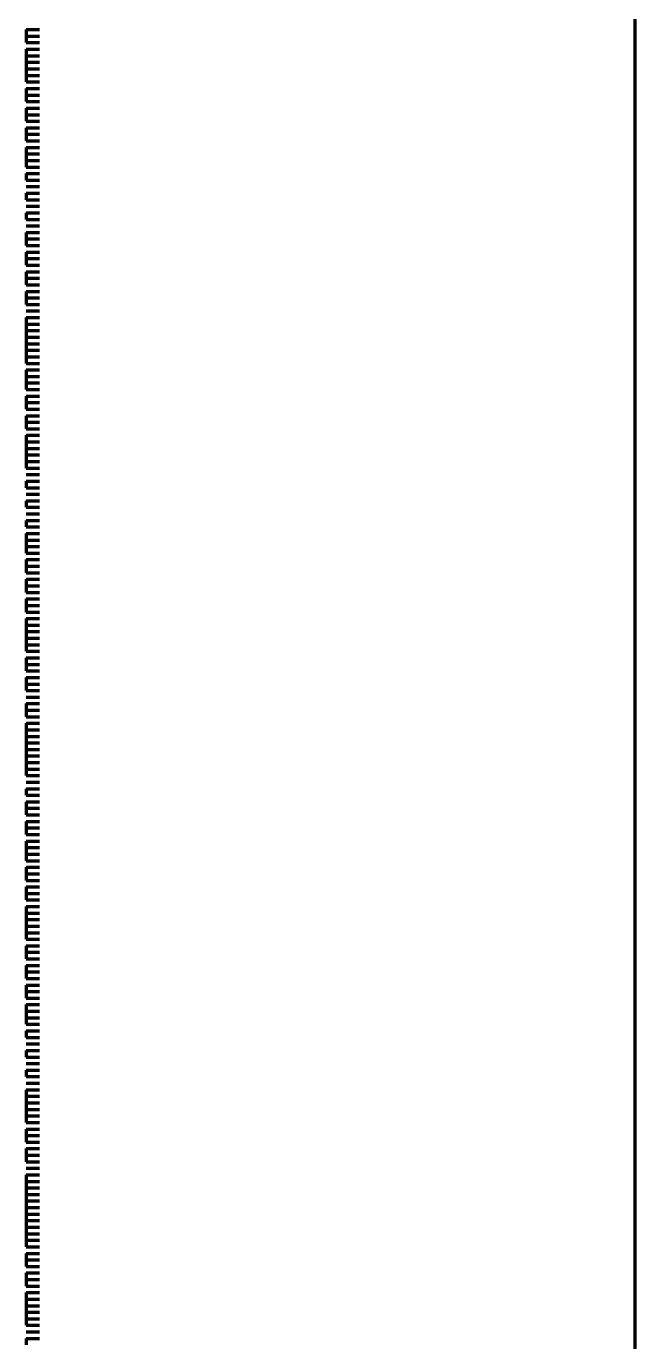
# Model space of a CAD drawing. Header units: inches. Extents: x 16 to 776, y 37 to 575.
# Drawn here: x 685 to 700.5, y 373.08 to 406.58 of the extents above; entities that cross this region are included whole.
import ezdxf

# ---------------------------------------------------------------- set-up
doc = ezdxf.new("R2010")
doc.units = ezdxf.units.IN
doc.header["$MEASUREMENT"] = 0
doc.layers.add('P', color=250, linetype='CONTINUOUS', lineweight=100)

msp = doc.modelspace()

# ---------------------------------------------------------------- linework, layer by layer
at = {"layer": 'P', "color": 0, "linetype": 'Continuous'}
for points in [[(700.5, 558.333), (700.5, 53.833)], [(685, 406.5), (685.167, 406.5)], [(685, 406.5), (685, 406.5)], [(685, 406.5), (685.167, 406.5)], [(685, 406.5), (685.167, 406.5)], [(685, 406.5), (685, 406.333)], [(685, 406.5), (685.167, 406.5)], [(685.167, 406.5), (685.333, 406.5)], [(685.167, 406.5), (685.333, 406.5)], [(685.167, 406.5), (685.333, 406.5)], [(685.167, 406.5), (685.333, 406.5)], [(685, 406.333), (685.167, 406.333)], [(685, 406.333), (685, 406.167)], [(685, 406.333), (685.167, 406.333)], [(685, 406.167), (685.167, 406.167)], [(685, 406.167), (685.167, 406.167)], [(685.167, 406.333), (685.333, 406.333)], [(685.167, 406.333), (685.333, 406.333)], [(685.167, 406.167), (685.333, 406.167)], [(685.167, 406.167), (685.333, 406.167)], [(685, 406), (685.167, 406)], [(685, 406), (685, 406)], [(685, 406), (685.167, 406)], [(685, 406), (685.167, 406)], [(685, 406), (685, 405.833)], [(685, 406), (685.167, 406)], [(685, 405.833), (685.167, 405.833)], [(685, 405.833), (685, 405.667)], [(685, 405.833), (685.167, 405.833)], [(685.167, 406), (685.333, 406)], [(685.167, 406), (685.333, 406)], [(685.167, 406), (685.333, 406)], [(685.167, 406), (685.333, 406)], [(685.167, 405.833), (685.333, 405.833)], [(685.167, 405.833), (685.333, 405.833)], [(685, 405.667), (685.167, 405.667)], [(685, 405.667), (685.167, 405.667)], [(685, 405.667), (685.167, 405.667)], [(685, 405.667), (685, 405.5)], [(685, 405.667), (685.167, 405.667)], [(685, 405.5), (685.167, 405.5)], [(685, 405.5), (685, 405.333)], [(685, 405.5), (685.167, 405.5)], [(685.167, 405.667), (685.333, 405.667)], [(685.167, 405.667), (685.333, 405.667)], [(685.167, 405.667), (685.333, 405.667)], [(685.167, 405.667), (685.333, 405.667)], [(685.167, 405.5), (685.333, 405.5)], [(685.167, 405.5), (685.333, 405.5)], [(685, 405.333), (685.167, 405.333)], [(685, 405.333), (685, 405.167)], [(685, 405.333), (685.167, 405.333)], [(685, 405.167), (685.167, 405.167)], [(685, 405.167), (685, 405.167)], [(685, 405.167), (685.167, 405.167)], [(685, 405.167), (685.167, 405.167)], [(685, 405.167), (685.167, 405.167)], [(685.167, 405.333), (685.333, 405.333)], [(685.167, 405.333), (685.333, 405.333)], [(685.167, 405.167), (685.333, 405.167)], [(685.167, 405.167), (685.333, 405.167)], [(685.167, 405.167), (685.333, 405.167)], [(685.167, 405.167), (685.333, 405.167)], [(685, 405), (685.167, 405)], [(685, 405), (685, 404.833)], [(685, 405), (685.167, 405)], [(685, 404.833), (685.167, 404.833)], [(685, 404.833), (685, 404.833)], [(685, 404.833), (685.167, 404.833)], [(685, 404.833), (685.167, 404.833)], [(685, 404.833), (685, 404.667)], [(685, 404.833), (685.167, 404.833)], [(685.167, 405), (685.333, 405)], [(685.167, 405), (685.333, 405)], [(685.167, 404.833), (685.333, 404.833)], [(685.167, 404.833), (685.333, 404.833)], [(685.167, 404.833), (685.333, 404.833)], [(685.167, 404.833), (685.333, 404.833)], [(685, 404.667), (685.167, 404.667)], [(685, 404.667), (685.167, 404.667)], [(685, 404.5), (685.167, 404.5)], [(685, 404.5), (685, 404.333)], [(685, 404.5), (685.167, 404.5)], [(685.167, 404.667), (685.333, 404.667)], [(685.167, 404.667), (685.333, 404.667)], [(685.167, 404.5), (685.333, 404.5)], [(685.167, 404.5), (685.333, 404.5)], [(685, 404.333), (685.167, 404.333)], [(685, 404.333), (685, 404.333)], [(685, 404.333), (685.167, 404.333)], [(685, 404.333), (685.167, 404.333)], [(685, 404.333), (685, 404.167)], [(685, 404.333), (685.167, 404.333)], [(685, 404.167), (685.167, 404.167)], [(685, 404.167), (685.167, 404.167)], [(685.167, 404.333), (685.333, 404.333)], [(685.167, 404.333), (685.333, 404.333)], [(685.167, 404.333), (685.333, 404.333)], [(685.167, 404.333), (685.333, 404.333)], [(685.167, 404.167), (685.333, 404.167)], [(685.167, 404.167), (685.333, 404.167)], [(685, 404), (685.167, 404)], [(685, 404), (685, 404)], [(685, 404), (685.167, 404)], [(685, 404), (685.167, 404)], [(685, 404), (685, 403.833)], [(685, 404), (685.167, 404)], [(685, 403.833), (685.167, 403.833)], [(685, 403.833), (685, 403.667)], [(685, 403.833), (685.167, 403.833)], [(685.167, 404), (685.333, 404)], [(685.167, 404), (685.333, 404)], [(685.167, 404), (685.333, 404)], [(685.167, 404), (685.333, 404)], [(685.167, 403.833), (685.333, 403.833)], [(685.167, 403.833), (685.333, 403.833)], [(685, 403.667), (685.167, 403.667)], [(685, 403.667), (685.167, 403.667)], [(685, 403.5), (685.167, 403.5)], [(685, 403.5), (685, 403.5)], [(685, 403.5), (685.167, 403.5)], [(685, 403.5), (685.167, 403.5)], [(685, 403.5), (685, 403.333)], [(685, 403.5), (685.167, 403.5)], [(685.167, 403.667), (685.333, 403.667)], [(685.167, 403.667), (685.333, 403.667)], [(685.167, 403.5), (685.333, 403.5)], [(685.167, 403.5), (685.333, 403.5)], [(685.167, 403.5), (685.333, 403.5)], [(685.167, 403.5), (685.333, 403.5)], [(685, 403.333), (685.167, 403.333)], [(685, 403.333), (685, 403.167)], [(685, 403.333), (685.167, 403.333)], [(685, 403.167), (685.167, 403.167)], [(685, 403.167), (685, 403)], [(685, 403.167), (685.167, 403.167)], [(685.167, 403.333), (685.333, 403.333)], [(685.167, 403.333), (685.333, 403.333)], [(685.167, 403.167), (685.333, 403.167)], [(685.167, 403.167), (685.333, 403.167)], [(685, 403), (685.167, 403)], [(685, 403), (685.167, 403)], [(685, 403), (685.167, 403)], [(685, 403), (685.167, 403)], [(685, 403), (685.167, 403)], [(685, 403), (685.167, 403)], [(685, 402.833), (685.167, 402.833)], [(685, 402.833), (685, 402.667)], [(685, 402.833), (685.167, 402.833)], [(685.167, 403), (685.333, 403)], [(685.167, 403), (685.333, 403)], [(685.167, 403), (685.333, 403)], [(685.167, 403), (685.333, 403)], [(685.167, 403), (685.333, 403)], [(685.167, 403), (685.333, 403)], [(685.167, 402.833), (685.333, 402.833)], [(685.167, 402.833), (685.333, 402.833)], [(685, 402.667), (685.167, 402.667)], [(685, 402.667), (685, 402.667)], [(685, 402.667), (685.167, 402.667)], [(685, 402.667), (685.167, 402.667)], [(685, 402.667), (685.167, 402.667)], [(685, 402.667), (685.167, 402.667)], [(685, 402.5), (685.167, 402.5)], [(685, 402.5), (685.167, 402.5)], [(685, 402.5), (685.167, 402.5)], [(685.167, 402.667), (685.333, 402.667)], [(685.167, 402.667), (685.333, 402.667)], [(685.167, 402.667), (685.333, 402.667)], [(685.167, 402.667), (685.333, 402.667)], [(685.167, 402.667), (685.333, 402.667)], [(685.167, 402.5), (685.333, 402.5)], [(685.167, 402.5), (685.333, 402.5)], [(685.167, 402.5), (685.333, 402.5)], [(685, 402.333), (685.167, 402.333)], [(685, 402.333), (685, 402.167)], [(685, 402.333), (685.167, 402.333)], [(685, 402.167), (685.167, 402.167)], [(685, 402.167), (685, 402.167)], [(685, 402.167), (685.167, 402.167)], [(685, 402.167), (685.167, 402.167)], [(685, 402.167), (685.167, 402.167)], [(685, 402.167), (685.167, 402.167)], [(685, 402), (685.167, 402)], [(685, 402), (685.167, 402)], [(685, 402), (685.167, 402)], [(685.167, 402.333), (685.333, 402.333)], [(685.167, 402.333), (685.333, 402.333)], [(685.167, 402.167), (685.333, 402.167)], [(685.167, 402.167), (685.333, 402.167)], [(685.167, 402.167), (685.333, 402.167)], [(685.167, 402.167), (685.333, 402.167)], [(685.167, 402.167), (685.333, 402.167)], [(685.167, 402), (685.333, 402)], [(685.167, 402), (685.333, 402)], [(685.167, 402), (685.333, 402)], [(685, 401.833), (685.167, 401.833)], [(685, 401.833), (685, 401.833)], [(685, 401.833), (685.167, 401.833)], [(685, 401.833), (685.167, 401.833)], [(685, 401.833), (685, 401.667)], [(685, 401.833), (685.167, 401.833)], [(685, 401.667), (685.167, 401.667)], [(685, 401.667), (685.167, 401.667)], [(685, 401.667), (685.167, 401.667)], [(685.167, 401.833), (685.333, 401.833)], [(685.167, 401.833), (685.333, 401.833)], [(685.167, 401.833), (685.333, 401.833)], [(685.167, 401.833), (685.333, 401.833)], [(685.167, 401.667), (685.333, 401.667)], [(685.167, 401.667), (685.333, 401.667)], [(685.167, 401.667), (685.333, 401.667)], [(685, 401.5), (685.167, 401.5)], [(685, 401.5), (685.167, 401.5)], [(685, 401.5), (685.167, 401.5)], [(685, 401.333), (685.167, 401.333)], [(685, 401.333), (685, 401.333)], [(685, 401.333), (685.167, 401.333)], [(685, 401.333), (685.167, 401.333)], [(685, 401.333), (685, 401.167)], [(685, 401.333), (685.167, 401.333)], [(685.167, 401.5), (685.333, 401.5)], [(685.167, 401.5), (685.333, 401.5)], [(685.167, 401.5), (685.333, 401.5)], [(685.167, 401.333), (685.333, 401.333)], [(685.167, 401.333), (685.333, 401.333)], [(685.167, 401.333), (685.333, 401.333)], [(685.167, 401.333), (685.333, 401.333)], [(685, 401.167), (685.167, 401.167)], [(685, 401.167), (685, 401)], [(685, 401.167), (685.167, 401.167)], [(685, 401), (685.167, 401)], [(685, 401), (685, 401)], [(685, 401), (685.167, 401)], [(685, 401), (685.167, 401)], [(685, 401), (685.167, 401)], [(685.167, 401.167), (685.333, 401.167)], [(685.167, 401.167), (685.333, 401.167)], [(685.167, 401), (685.333, 401)], [(685.167, 401), (685.333, 401)], [(685.167, 401), (685.333, 401)], [(685.167, 401), (685.333, 401)], [(685, 400.833), (685.167, 400.833)], [(685, 400.833), (685, 400.667)], [(685, 400.833), (685.167, 400.833)], [(685, 400.667), (685.167, 400.667)], [(685, 400.667), (685, 400.5)], [(685, 400.667), (685.167, 400.667)], [(685.167, 400.833), (685.333, 400.833)], [(685.167, 400.833), (685.333, 400.833)], [(685.167, 400.667), (685.333, 400.667)], [(685.167, 400.667), (685.333, 400.667)], [(685, 400.5), (685.167, 400.5)], [(685, 400.5), (685, 400.5)], [(685, 400.5), (685.167, 400.5)], [(685, 400.5), (685.167, 400.5)], [(685, 400.5), (685.167, 400.5)], [(685, 400.333), (685.167, 400.333)], [(685, 400.333), (685, 400.167)], [(685, 400.333), (685.167, 400.333)], [(685.167, 400.5), (685.333, 400.5)], [(685.167, 400.5), (685.333, 400.5)], [(685.167, 400.5), (685.333, 400.5)], [(685.167, 400.5), (685.333, 400.5)], [(685.167, 400.333), (685.333, 400.333)], [(685.167, 400.333), (685.333, 400.333)], [(685, 400.167), (685.167, 400.167)], [(685, 400.167), (685, 400)], [(685, 400.167), (685.167, 400.167)], [(685, 400), (685.167, 400)], [(685, 400), (685, 400)], [(685, 400), (685.167, 400)], [(685, 400), (685.167, 400)], [(685, 400), (685.167, 400)], [(685.167, 400.167), (685.333, 400.167)], [(685.167, 400.167), (685.333, 400.167)], [(685.167, 400), (685.333, 400)], [(685.167, 400), (685.333, 400)], [(685.167, 400), (685.333, 400)], [(685.167, 400), (685.333, 400)], [(685, 399.833), (685.167, 399.833)], [(685, 399.833), (685, 399.667)], [(685, 399.833), (685.167, 399.833)], [(685, 399.667), (685.167, 399.667)], [(685, 399.667), (685, 399.667)], [(685, 399.667), (685.167, 399.667)], [(685, 399.667), (685.167, 399.667)], [(685, 399.667), (685, 399.5)], [(685, 399.667), (685.167, 399.667)], [(685.167, 399.833), (685.333, 399.833)], [(685.167, 399.833), (685.333, 399.833)], [(685.167, 399.667), (685.333, 399.667)], [(685.167, 399.667), (685.333, 399.667)], [(685.167, 399.667), (685.333, 399.667)], [(685.167, 399.667), (685.333, 399.667)], [(685, 399.5), (685.167, 399.5)], [(685, 399.5), (685.167, 399.5)], [(685, 399.5), (685.167, 399.5)], [(685, 399.333), (685.167, 399.333)], [(685, 399.333), (685.167, 399.333)], [(685, 399.333), (685.167, 399.333)], [(685.167, 399.5), (685.333, 399.5)], [(685.167, 399.5), (685.333, 399.5)], [(685.167, 399.5), (685.333, 399.5)], [(685.167, 399.333), (685.333, 399.333)], [(685.167, 399.333), (685.333, 399.333)], [(685.167, 399.333), (685.333, 399.333)], [(685, 399.167), (685.167, 399.167)], [(685, 399.167), (685, 399.167)], [(685, 399.167), (685.167, 399.167)], [(685, 399.167), (685.167, 399.167)], [(685, 399.167), (685, 399)], [(685, 399.167), (685.167, 399.167)], [(685, 399), (685.167, 399)], [(685, 399), (685, 398.833)], [(685, 399), (685.167, 399)], [(685.167, 399.167), (685.333, 399.167)], [(685.167, 399.167), (685.333, 399.167)], [(685.167, 399.167), (685.333, 399.167)], [(685.167, 399.167), (685.333, 399.167)], [(685.167, 399), (685.333, 399)], [(685.167, 399), (685.333, 399)], [(685, 398.833), (685.167, 398.833)], [(685, 398.833), (685.167, 398.833)], [(685, 398.833), (685.167, 398.833)], [(685, 398.833), (685, 398.667)], [(685, 398.833), (685.167, 398.833)], [(685, 398.667), (685.167, 398.667)], [(685, 398.667), (685, 398.5)], [(685, 398.667), (685.167, 398.667)], [(685.167, 398.833), (685.333, 398.833)], [(685.167, 398.833), (685.333, 398.833)], [(685.167, 398.833), (685.333, 398.833)], [(685.167, 398.833), (685.333, 398.833)], [(685.167, 398.667), (685.333, 398.667)], [(685.167, 398.667), (685.333, 398.667)], [(685, 398.5), (685.167, 398.5)], [(685, 398.5), (685, 398.333)], [(685, 398.5), (685.167, 398.5)], [(685, 398.333), (685.167, 398.333)], [(685, 398.333), (685.167, 398.333)], [(685, 398.333), (685.167, 398.333)], [(685, 398.333), (685, 398.167)], [(685, 398.333), (685.167, 398.333)], [(685.167, 398.5), (685.333, 398.5)], [(685.167, 398.5), (685.333, 398.5)], [(685.167, 398.333), (685.333, 398.333)], [(685.167, 398.333), (685.333, 398.333)], [(685.167, 398.333), (685.333, 398.333)], [(685.167, 398.333), (685.333, 398.333)], [(685, 398.167), (685.167, 398.167)], [(685, 398.167), (685, 398)], [(685, 398.167), (685.167, 398.167)], [(685, 398), (685.167, 398)], [(685, 398), (685, 398)], [(685, 398), (685.167, 398)], [(685, 398), (685.167, 398)], [(685, 398), (685.167, 398)], [(685.167, 398.167), (685.333, 398.167)], [(685.167, 398.167), (685.333, 398.167)], [(685.167, 398), (685.333, 398)], [(685.167, 398), (685.333, 398)], [(685.167, 398), (685.333, 398)], [(685.167, 398), (685.333, 398)], [(685, 397.833), (685.167, 397.833)], [(685, 397.833), (685, 397.667)], [(685, 397.833), (685.167, 397.833)], [(685, 397.667), (685.167, 397.667)], [(685, 397.667), (685, 397.5)], [(685, 397.667), (685.167, 397.667)], [(685.167, 397.833), (685.333, 397.833)], [(685.167, 397.833), (685.333, 397.833)], [(685.167, 397.667), (685.333, 397.667)], [(685.167, 397.667), (685.333, 397.667)], [(685, 397.5), (685.167, 397.5)], [(685, 397.5), (685, 397.5)], [(685, 397.5), (685.167, 397.5)], [(685, 397.5), (685.167, 397.5)], [(685, 397.5), (685, 397.333)], [(685, 397.5), (685.167, 397.5)], [(685, 397.333), (685.167, 397.333)], [(685, 397.333), (685.167, 397.333)], [(685.167, 397.5), (685.333, 397.5)], [(685.167, 397.5), (685.333, 397.5)], [(685.167, 397.5), (685.333, 397.5)], [(685.167, 397.5), (685.333, 397.5)], [(685.167, 397.333), (685.333, 397.333)], [(685.167, 397.333), (685.333, 397.333)], [(685, 397.167), (685.167, 397.167)], [(685, 397.167), (685, 397)], [(685, 397.167), (685.167, 397.167)], [(685, 397), (685.167, 397)], [(685, 397), (685, 397)], [(685, 397), (685.167, 397)], [(685, 397), (685.167, 397)], [(685, 397), (685, 396.833)], [(685, 397), (685.167, 397)], [(685.167, 397.167), (685.333, 397.167)], [(685.167, 397.167), (685.333, 397.167)], [(685.167, 397), (685.333, 397)], [(685.167, 397), (685.333, 397)], [(685.167, 397), (685.333, 397)], [(685.167, 397), (685.333, 397)], [(685, 396.833), (685.167, 396.833)], [(685, 396.833), (685.167, 396.833)], [(685, 396.667), (685.167, 396.667)], [(685, 396.667), (685, 396.667)], [(685, 396.667), (685.167, 396.667)], [(685, 396.667), (685.167, 396.667)], [(685, 396.667), (685, 396.5)], [(685, 396.667), (685.167, 396.667)], [(685.167, 396.833), (685.333, 396.833)], [(685.167, 396.833), (685.333, 396.833)], [(685.167, 396.667), (685.333, 396.667)], [(685.167, 396.667), (685.333, 396.667)], [(685.167, 396.667), (685.333, 396.667)], [(685.167, 396.667), (685.333, 396.667)], [(685, 396.5), (685.167, 396.5)], [(685, 396.5), (685, 396.333)], [(685, 396.5), (685.167, 396.5)], [(685, 396.333), (685.167, 396.333)], [(685, 396.333), (685.167, 396.333)], [(685.167, 396.5), (685.333, 396.5)], [(685.167, 396.5), (685.333, 396.5)], [(685.167, 396.333), (685.333, 396.333)], [(685.167, 396.333), (685.333, 396.333)], [(685, 396.167), (685.167, 396.167)], [(685, 396.167), (685, 396.167)], [(685, 396.167), (685.167, 396.167)], [(685, 396.167), (685.167, 396.167)], [(685, 396.167), (685, 396)], [(685, 396.167), (685.167, 396.167)], [(685, 396), (685.167, 396)], [(685, 396), (685, 395.833)], [(685, 396), (685.167, 396)], [(685.167, 396.167), (685.333, 396.167)], [(685.167, 396.167), (685.333, 396.167)], [(685.167, 396.167), (685.333, 396.167)], [(685.167, 396.167), (685.333, 396.167)], [(685.167, 396), (685.333, 396)], [(685.167, 396), (685.333, 396)], [(685, 395.833), (685.167, 395.833)], [(685, 395.833), (685.167, 395.833)], [(685, 395.833), (685.167, 395.833)], [(685, 395.833), (685, 395.667)], [(685, 395.833), (685.167, 395.833)], [(685, 395.667), (685.167, 395.667)], [(685, 395.667), (685, 395.5)], [(685, 395.667), (685.167, 395.667)], [(685.167, 395.833), (685.333, 395.833)], [(685.167, 395.833), (685.333, 395.833)], [(685.167, 395.833), (685.333, 395.833)], [(685.167, 395.833), (685.333, 395.833)], [(685.167, 395.667), (685.333, 395.667)], [(685.167, 395.667), (685.333, 395.667)], [(685, 395.5), (685.167, 395.5)], [(685, 395.5), (685, 395.333)], [(685, 395.5), (685.167, 395.5)], [(685, 395.333), (685.167, 395.333)], [(685, 395.333), (685, 395.333)], [(685, 395.333), (685.167, 395.333)], [(685, 395.333), (685.167, 395.333)], [(685, 395.333), (685.167, 395.333)], [(685, 395.333), (685.167, 395.333)], [(685.167, 395.5), (685.333, 395.5)], [(685.167, 395.5), (685.333, 395.5)], [(685.167, 395.333), (685.333, 395.333)], [(685.167, 395.333), (685.333, 395.333)], [(685.167, 395.333), (685.333, 395.333)], [(685.167, 395.333), (685.333, 395.333)], [(685.167, 395.333), (685.333, 395.333)], [(685, 395.167), (685.167, 395.167)], [(685, 395.167), (685.167, 395.167)], [(685, 395.167), (685.167, 395.167)], [(685, 395), (685.167, 395)], [(685, 395), (685, 395)], [(685, 395), (685.167, 395)], [(685, 395), (685.167, 395)], [(685, 395), (685, 394.833)], [(685, 395), (685.167, 395)], [(685.167, 395.167), (685.333, 395.167)], [(685.167, 395.167), (685.333, 395.167)], [(685.167, 395.167), (685.333, 395.167)], [(685.167, 395), (685.333, 395)], [(685.167, 395), (685.333, 395)], [(685.167, 395), (685.333, 395)], [(685.167, 395), (685.333, 395)], [(685, 394.833), (685.167, 394.833)], [(685, 394.833), (685.167, 394.833)], [(685, 394.833), (685.167, 394.833)], [(685, 394.667), (685.167, 394.667)], [(685, 394.667), (685.167, 394.667)], [(685, 394.667), (685.167, 394.667)], [(685.167, 394.833), (685.333, 394.833)], [(685.167, 394.833), (685.333, 394.833)], [(685.167, 394.833), (685.333, 394.833)], [(685.167, 394.667), (685.333, 394.667)], [(685.167, 394.667), (685.333, 394.667)], [(685.167, 394.667), (685.333, 394.667)], [(685, 394.5), (685.167, 394.5)], [(685, 394.5), (685, 394.5)], [(685, 394.5), (685.167, 394.5)], [(685, 394.5), (685.167, 394.5)], [(685, 394.5), (685, 394.333)], [(685, 394.5), (685.167, 394.5)], [(685, 394.333), (685.167, 394.333)], [(685, 394.333), (685.167, 394.333)], [(685, 394.333), (685.167, 394.333)], [(685.167, 394.5), (685.333, 394.5)], [(685.167, 394.5), (685.333, 394.5)], [(685.167, 394.5), (685.333, 394.5)], [(685.167, 394.5), (685.333, 394.5)], [(685.167, 394.333), (685.333, 394.333)], [(685.167, 394.333), (685.333, 394.333)], [(685.167, 394.333), (685.333, 394.333)], [(685, 394.167), (685.167, 394.167)], [(685, 394.167), (685.167, 394.167)], [(685, 394.167), (685.167, 394.167)], [(685, 394), (685.167, 394)], [(685, 394), (685, 394)], [(685, 394), (685.167, 394)], [(685, 394), (685.167, 394)], [(685, 394), (685, 393.833)], [(685, 394), (685.167, 394)], [(685.167, 394.167), (685.333, 394.167)], [(685.167, 394.167), (685.333, 394.167)], [(685.167, 394.167), (685.333, 394.167)], [(685.167, 394), (685.333, 394)], [(685.167, 394), (685.333, 394)], [(685.167, 394), (685.333, 394)], [(685.167, 394), (685.333, 394)], [(685, 393.833), (685.167, 393.833)], [(685, 393.833), (685.167, 393.833)], [(685, 393.833), (685.167, 393.833)], [(685, 393.667), (685.167, 393.667)], [(685, 393.667), (685.167, 393.667)], [(685, 393.667), (685.167, 393.667)], [(685, 393.667), (685.167, 393.667)], [(685, 393.667), (685, 393.5)], [(685, 393.667), (685.167, 393.667)], [(685.167, 393.833), (685.333, 393.833)], [(685.167, 393.833), (685.333, 393.833)], [(685.167, 393.833), (685.333, 393.833)], [(685.167, 393.667), (685.333, 393.667)], [(685.167, 393.667), (685.333, 393.667)], [(685.167, 393.667), (685.333, 393.667)], [(685.167, 393.667), (685.333, 393.667)], [(685.167, 393.667), (685.333, 393.667)], [(685, 393.5), (685.167, 393.5)], [(685, 393.5), (685, 393.333)], [(685, 393.5), (685.167, 393.5)], [(685, 393.333), (685.167, 393.333)], [(685, 393.333), (685, 393.167)], [(685, 393.333), (685.167, 393.333)], [(685.167, 393.5), (685.333, 393.5)], [(685.167, 393.5), (685.333, 393.5)], [(685.167, 393.333), (685.333, 393.333)], [(685.167, 393.333), (685.333, 393.333)], [(685, 393.167), (685.167, 393.167)], [(685, 393.167), (685, 393.167)], [(685, 393.167), (685.167, 393.167)], [(685, 393.167), (685.167, 393.167)], [(685, 393.167), (685.167, 393.167)], [(685, 393), (685.167, 393)], [(685, 393), (685, 392.833)], [(685, 393), (685.167, 393)], [(685.167, 393.167), (685.333, 393.167)], [(685.167, 393.167), (685.333, 393.167)], [(685.167, 393.167), (685.333, 393.167)], [(685.167, 393.167), (685.333, 393.167)], [(685.167, 393), (685.333, 393)], [(685.167, 393), (685.333, 393)], [(685, 392.833), (685.167, 392.833)], [(685, 392.833), (685, 392.833)], [(685, 392.833), (685.167, 392.833)], [(685, 392.833), (685.167, 392.833)], [(685, 392.833), (685, 392.667)], [(685, 392.833), (685.167, 392.833)], [(685, 392.667), (685.167, 392.667)], [(685, 392.667), (685.167, 392.667)], [(685.167, 392.833), (685.333, 392.833)], [(685.167, 392.833), (685.333, 392.833)], [(685.167, 392.833), (685.333, 392.833)], [(685.167, 392.833), (685.333, 392.833)], [(685.167, 392.667), (685.333, 392.667)], [(685.167, 392.667), (685.333, 392.667)], [(685, 392.5), (685.167, 392.5)], [(685, 392.5), (685, 392.333)], [(685, 392.5), (685.167, 392.5)], [(685, 392.333), (685.167, 392.333)], [(685, 392.333), (685, 392.333)], [(685, 392.333), (685.167, 392.333)], [(685, 392.333), (685.167, 392.333)], [(685, 392.333), (685, 392.167)], [(685, 392.333), (685.167, 392.333)], [(685.167, 392.5), (685.333, 392.5)], [(685.167, 392.5), (685.333, 392.5)], [(685.167, 392.333), (685.333, 392.333)], [(685.167, 392.333), (685.333, 392.333)], [(685.167, 392.333), (685.333, 392.333)], [(685.167, 392.333), (685.333, 392.333)], [(685, 392.167), (685.167, 392.167)], [(685, 392.167), (685.167, 392.167)], [(685, 392), (685.167, 392)], [(685, 392), (685, 392)], [(685, 392), (685.167, 392)], [(685, 392), (685.167, 392)], [(685, 392), (685, 391.833)], [(685, 392), (685.167, 392)], [(685.167, 392.167), (685.333, 392.167)], [(685.167, 392.167), (685.333, 392.167)], [(685.167, 392), (685.333, 392)], [(685.167, 392), (685.333, 392)], [(685.167, 392), (685.333, 392)], [(685.167, 392), (685.333, 392)], [(685, 391.833), (685.167, 391.833)], [(685, 391.833), (685, 391.667)], [(685, 391.833), (685.167, 391.833)], [(685, 391.667), (685.167, 391.667)], [(685, 391.667), (685.167, 391.667)], [(685, 391.667), (685.167, 391.667)], [(685.167, 391.833), (685.333, 391.833)], [(685.167, 391.833), (685.333, 391.833)], [(685.167, 391.667), (685.333, 391.667)], [(685.167, 391.667), (685.333, 391.667)], [(685.167, 391.667), (685.333, 391.667)], [(685, 391.5), (685.167, 391.5)], [(685, 391.5), (685.167, 391.5)], [(685, 391.5), (685.167, 391.5)], [(685, 391.5), (685.167, 391.5)], [(685, 391.5), (685, 391.333)], [(685, 391.5), (685.167, 391.5)], [(685, 391.333), (685.167, 391.333)], [(685, 391.333), (685, 391.167)], [(685, 391.333), (685.167, 391.333)], [(685.167, 391.5), (685.333, 391.5)], [(685.167, 391.5), (685.333, 391.5)], [(685.167, 391.5), (685.333, 391.5)], [(685.167, 391.5), (685.333, 391.5)], [(685.167, 391.5), (685.333, 391.5)], [(685.167, 391.333), (685.333, 391.333)], [(685.167, 391.333), (685.333, 391.333)], [(685, 391.167), (685.167, 391.167)], [(685, 391.167), (685, 391)], [(685, 391.167), (685.167, 391.167)], [(685, 391), (685.167, 391)], [(685, 391), (685.167, 391)], [(685, 391), (685.167, 391)], [(685, 391), (685, 390.833)], [(685, 391), (685.167, 391)], [(685.167, 391.167), (685.333, 391.167)], [(685.167, 391.167), (685.333, 391.167)], [(685.167, 391), (685.333, 391)], [(685.167, 391), (685.333, 391)], [(685.167, 391), (685.333, 391)], [(685.167, 391), (685.333, 391)], [(685, 390.833), (685.167, 390.833)], [(685, 390.833), (685, 390.667)], [(685, 390.833), (685.167, 390.833)], [(685, 390.667), (685.167, 390.667)], [(685, 390.667), (685, 390.667)], [(685, 390.667), (685.167, 390.667)], [(685, 390.667), (685.167, 390.667)], [(685, 390.667), (685.167, 390.667)], [(685.167, 390.833), (685.333, 390.833)], [(685.167, 390.833), (685.333, 390.833)], [(685.167, 390.667), (685.333, 390.667)], [(685.167, 390.667), (685.333, 390.667)], [(685.167, 390.667), (685.333, 390.667)], [(685.167, 390.667), (685.333, 390.667)], [(685, 390.5), (685.167, 390.5)], [(685, 390.5), (685, 390.333)], [(685, 390.5), (685.167, 390.5)], [(685, 390.333), (685.167, 390.333)], [(685, 390.333), (685, 390.167)], [(685, 390.333), (685.167, 390.333)], [(685.167, 390.5), (685.333, 390.5)], [(685.167, 390.5), (685.333, 390.5)], [(685.167, 390.333), (685.333, 390.333)], [(685.167, 390.333), (685.333, 390.333)], [(685, 390.167), (685.167, 390.167)], [(685, 390.167), (685, 390.167)], [(685, 390.167), (685.167, 390.167)], [(685, 390.167), (685.167, 390.167)], [(685, 390.167), (685.167, 390.167)], [(685, 390), (685.167, 390)], [(685, 390), (685, 389.833)], [(685, 390), (685.167, 390)], [(685.167, 390.167), (685.333, 390.167)], [(685.167, 390.167), (685.333, 390.167)], [(685.167, 390.167), (685.333, 390.167)], [(685.167, 390.167), (685.333, 390.167)], [(685.167, 390), (685.333, 390)], [(685.167, 390), (685.333, 390)], [(685, 389.833), (685.167, 389.833)], [(685, 389.833), (685, 389.833)], [(685, 389.833), (685.167, 389.833)], [(685, 389.833), (685.167, 389.833)], [(685, 389.833), (685, 389.667)], [(685, 389.833), (685.167, 389.833)], [(685, 389.667), (685.167, 389.667)], [(685, 389.667), (685.167, 389.667)], [(685, 389.667), (685.167, 389.667)], [(685.167, 389.833), (685.333, 389.833)], [(685.167, 389.833), (685.333, 389.833)], [(685.167, 389.833), (685.333, 389.833)], [(685.167, 389.833), (685.333, 389.833)], [(685.167, 389.667), (685.333, 389.667)], [(685.167, 389.667), (685.333, 389.667)], [(685.167, 389.667), (685.333, 389.667)], [(685, 389.5), (685.167, 389.5)], [(685, 389.5), (685.167, 389.5)], [(685, 389.5), (685.167, 389.5)], [(685, 389.5), (685.167, 389.5)], [(685, 389.333), (685.167, 389.333)], [(685, 389.333), (685.167, 389.333)], [(685, 389.333), (685.167, 389.333)], [(685, 389.333), (685.167, 389.333)], [(685, 389.333), (685, 389.167)], [(685, 389.333), (685.167, 389.333)], [(685.167, 389.5), (685.333, 389.5)], [(685.167, 389.5), (685.333, 389.5)], [(685.167, 389.5), (685.333, 389.5)], [(685.167, 389.5), (685.333, 389.5)], [(685.167, 389.333), (685.333, 389.333)], [(685.167, 389.333), (685.333, 389.333)], [(685.167, 389.333), (685.333, 389.333)], [(685.167, 389.333), (685.333, 389.333)], [(685.167, 389.333), (685.333, 389.333)], [(685, 389.167), (685.167, 389.167)], [(685, 389.167), (685, 389)], [(685, 389.167), (685.167, 389.167)], [(685, 389), (685.167, 389)], [(685, 389), (685.167, 389)], [(685, 389), (685.167, 389)], [(685, 389), (685.167, 389)], [(685, 389), (685.167, 389)], [(685, 389), (685.167, 389)], [(685.167, 389.167), (685.333, 389.167)], [(685.167, 389.167), (685.333, 389.167)], [(685.167, 389), (685.333, 389)], [(685.167, 389), (685.333, 389)], [(685.167, 389), (685.333, 389)], [(685.167, 389), (685.333, 389)], [(685.167, 389), (685.333, 389)], [(685.167, 389), (685.333, 389)], [(685, 388.833), (685.167, 388.833)], [(685, 388.833), (685, 388.667)], [(685, 388.833), (685.167, 388.833)], [(685, 388.667), (685.167, 388.667)], [(685, 388.667), (685, 388.5)], [(685, 388.667), (685.167, 388.667)], [(685.167, 388.833), (685.333, 388.833)], [(685.167, 388.833), (685.333, 388.833)], [(685.167, 388.667), (685.333, 388.667)], [(685.167, 388.667), (685.333, 388.667)], [(685, 388.5), (685.167, 388.5)], [(685, 388.5), (685.167, 388.5)], [(685, 388.5), (685.167, 388.5)], [(685, 388.5), (685, 388.333)], [(685, 388.5), (685.167, 388.5)], [(685, 388.333), (685.167, 388.333)], [(685, 388.333), (685, 388.167)], [(685, 388.333), (685.167, 388.333)], [(685.167, 388.5), (685.333, 388.5)], [(685.167, 388.5), (685.333, 388.5)], [(685.167, 388.5), (685.333, 388.5)], [(685.167, 388.5), (685.333, 388.5)], [(685.167, 388.333), (685.333, 388.333)], [(685.167, 388.333), (685.333, 388.333)], [(685, 388.167), (685.167, 388.167)], [(685, 388.167), (685, 388)], [(685, 388.167), (685.167, 388.167)], [(685, 388), (685.167, 388)], [(685, 388), (685.167, 388)], [(685, 388), (685.167, 388)], [(685, 388), (685, 387.833)], [(685, 388), (685.167, 388)], [(685.167, 388.167), (685.333, 388.167)], [(685.167, 388.167), (685.333, 388.167)], [(685.167, 388), (685.333, 388)], [(685.167, 388), (685.333, 388)], [(685.167, 388), (685.333, 388)], [(685.167, 388), (685.333, 388)], [(685, 387.833), (685.167, 387.833)], [(685, 387.833), (685, 387.667)], [(685, 387.833), (685.167, 387.833)], [(685, 387.667), (685.167, 387.667)], [(685, 387.667), (685, 387.667)], [(685, 387.667), (685.167, 387.667)], [(685, 387.667), (685.167, 387.667)], [(685, 387.667), (685, 387.5)], [(685, 387.667), (685.167, 387.667)], [(685.167, 387.833), (685.333, 387.833)], [(685.167, 387.833), (685.333, 387.833)], [(685.167, 387.667), (685.333, 387.667)], [(685.167, 387.667), (685.333, 387.667)], [(685.167, 387.667), (685.333, 387.667)], [(685.167, 387.667), (685.333, 387.667)], [(685, 387.5), (685.167, 387.5)], [(685, 387.5), (685.167, 387.5)], [(685, 387.5), (685.167, 387.5)], [(685, 387.333), (685.167, 387.333)], [(685, 387.333), (685.167, 387.333)], [(685, 387.333), (685.167, 387.333)], [(685.167, 387.5), (685.333, 387.5)], [(685.167, 387.5), (685.333, 387.5)], [(685.167, 387.5), (685.333, 387.5)], [(685.167, 387.333), (685.333, 387.333)], [(685.167, 387.333), (685.333, 387.333)], [(685.167, 387.333), (685.333, 387.333)], [(685, 387.167), (685.167, 387.167)], [(685, 387.167), (685, 387.167)], [(685, 387.167), (685.167, 387.167)], [(685, 387.167), (685.167, 387.167)], [(685, 387.167), (685, 387)], [(685, 387.167), (685.167, 387.167)], [(685, 387), (685.167, 387)], [(685, 387), (685.167, 387)], [(685, 387), (685.167, 387)], [(685.167, 387.167), (685.333, 387.167)], [(685.167, 387.167), (685.333, 387.167)], [(685.167, 387.167), (685.333, 387.167)], [(685.167, 387.167), (685.333, 387.167)], [(685.167, 387), (685.333, 387)], [(685.167, 387), (685.333, 387)], [(685.167, 387), (685.333, 387)], [(685, 386.833), (685.167, 386.833)], [(685, 386.833), (685.167, 386.833)], [(685, 386.833), (685.167, 386.833)], [(685, 386.833), (685.167, 386.833)], [(685, 386.833), (685, 386.667)], [(685, 386.833), (685.167, 386.833)], [(685, 386.667), (685.167, 386.667)], [(685, 386.667), (685, 386.5)], [(685, 386.667), (685.167, 386.667)], [(685.167, 386.833), (685.333, 386.833)], [(685.167, 386.833), (685.333, 386.833)], [(685.167, 386.833), (685.333, 386.833)], [(685.167, 386.833), (685.333, 386.833)], [(685.167, 386.833), (685.333, 386.833)], [(685.167, 386.667), (685.333, 386.667)], [(685.167, 386.667), (685.333, 386.667)], [(685, 386.5), (685.167, 386.5)], [(685, 386.5), (685.167, 386.5)], [(685, 386.5), (685.167, 386.5)], [(685, 386.333), (685.167, 386.333)], [(685, 386.333), (685.167, 386.333)], [(685, 386.333), (685.167, 386.333)], [(685, 386.333), (685.167, 386.333)], [(685, 386.333), (685, 386.167)], [(685, 386.333), (685.167, 386.333)], [(685.167, 386.5), (685.333, 386.5)], [(685.167, 386.5), (685.333, 386.5)], [(685.167, 386.5), (685.333, 386.5)], [(685.167, 386.333), (685.333, 386.333)], [(685.167, 386.333), (685.333, 386.333)], [(685.167, 386.333), (685.333, 386.333)], [(685.167, 386.333), (685.333, 386.333)], [(685.167, 386.333), (685.333, 386.333)], [(685, 386.167), (685.167, 386.167)], [(685, 386.167), (685, 386)], [(685, 386.167), (685.167, 386.167)], [(685, 386), (685.167, 386)], [(685, 386), (685.167, 386)], [(685, 386), (685.167, 386)], [(685, 386), (685.167, 386)], [(685, 386), (685.167, 386)], [(685, 386), (685.167, 386)], [(685.167, 386.167), (685.333, 386.167)], [(685.167, 386.167), (685.333, 386.167)], [(685.167, 386), (685.333, 386)], [(685.167, 386), (685.333, 386)], [(685.167, 386), (685.333, 386)], [(685.167, 386), (685.333, 386)], [(685.167, 386), (685.333, 386)], [(685.167, 386), (685.333, 386)], [(685, 385.833), (685.167, 385.833)], [(685, 385.833), (685, 385.667)], [(685, 385.833), (685.167, 385.833)], [(685, 385.667), (685.167, 385.667)], [(685, 385.667), (685, 385.5)], [(685, 385.667), (685.167, 385.667)], [(685.167, 385.833), (685.333, 385.833)], [(685.167, 385.833), (685.333, 385.833)], [(685.167, 385.667), (685.333, 385.667)], [(685.167, 385.667), (685.333, 385.667)], [(685, 385.5), (685.167, 385.5)], [(685, 385.5), (685, 385.5)], [(685, 385.5), (685.167, 385.5)], [(685, 385.5), (685.167, 385.5)], [(685, 385.5), (685, 385.333)], [(685, 385.5), (685.167, 385.5)], [(685, 385.333), (685.167, 385.333)], [(685, 385.333), (685.167, 385.333)], [(685.167, 385.5), (685.333, 385.5)], [(685.167, 385.5), (685.333, 385.5)], [(685.167, 385.5), (685.333, 385.5)], [(685.167, 385.5), (685.333, 385.5)], [(685.167, 385.333), (685.333, 385.333)], [(685.167, 385.333), (685.333, 385.333)], [(685, 385.167), (685.167, 385.167)], [(685, 385.167), (685, 385)], [(685, 385.167), (685.167, 385.167)], [(685, 385), (685.167, 385)], [(685, 385), (685, 385)], [(685, 385), (685.167, 385)], [(685, 385), (685.167, 385)], [(685, 385), (685, 384.833)], [(685, 385), (685.167, 385)], [(685.167, 385.167), (685.333, 385.167)], [(685.167, 385.167), (685.333, 385.167)], [(685.167, 385), (685.333, 385)], [(685.167, 385), (685.333, 385)], [(685.167, 385), (685.333, 385)], [(685.167, 385), (685.333, 385)], [(685, 384.833), (685.167, 384.833)], [(685, 384.833), (685.167, 384.833)], [(685, 384.667), (685.167, 384.667)], [(685, 384.667), (685, 384.667)], [(685, 384.667), (685.167, 384.667)], [(685, 384.667), (685.167, 384.667)], [(685, 384.667), (685, 384.5)], [(685, 384.667), (685.167, 384.667)], [(685.167, 384.833), (685.333, 384.833)], [(685.167, 384.833), (685.333, 384.833)], [(685.167, 384.667), (685.333, 384.667)], [(685.167, 384.667), (685.333, 384.667)], [(685.167, 384.667), (685.333, 384.667)], [(685.167, 384.667), (685.333, 384.667)], [(685, 384.5), (685.167, 384.5)], [(685, 384.5), (685, 384.333)], [(685, 384.5), (685.167, 384.5)], [(685, 384.333), (685.167, 384.333)], [(685, 384.333), (685.167, 384.333)], [(685.167, 384.5), (685.333, 384.5)], [(685.167, 384.5), (685.333, 384.5)], [(685.167, 384.333), (685.333, 384.333)], [(685.167, 384.333), (685.333, 384.333)], [(685, 384.167), (685.167, 384.167)], [(685, 384.167), (685, 384.167)], [(685, 384.167), (685.167, 384.167)], [(685, 384.167), (685.167, 384.167)], [(685, 384.167), (685, 384)], [(685, 384.167), (685.167, 384.167)], [(685, 384), (685.167, 384)], [(685, 384), (685, 383.833)], [(685, 384), (685.167, 384)], [(685.167, 384.167), (685.333, 384.167)], [(685.167, 384.167), (685.333, 384.167)], [(685.167, 384.167), (685.333, 384.167)], [(685.167, 384.167), (685.333, 384.167)], [(685.167, 384), (685.333, 384)], [(685.167, 384), (685.333, 384)], [(685, 383.833), (685.167, 383.833)], [(685, 383.833), (685.167, 383.833)], [(685, 383.833), (685.167, 383.833)], [(685, 383.833), (685, 383.667)], [(685, 383.833), (685.167, 383.833)], [(685, 383.667), (685.167, 383.667)], [(685, 383.667), (685, 383.5)], [(685, 383.667), (685.167, 383.667)], [(685.167, 383.833), (685.333, 383.833)], [(685.167, 383.833), (685.333, 383.833)], [(685.167, 383.833), (685.333, 383.833)], [(685.167, 383.833), (685.333, 383.833)], [(685.167, 383.667), (685.333, 383.667)], [(685.167, 383.667), (685.333, 383.667)], [(685, 383.5), (685.167, 383.5)], [(685, 383.5), (685, 383.333)], [(685, 383.5), (685.167, 383.5)], [(685, 383.333), (685.167, 383.333)], [(685, 383.333), (685, 383.333)], [(685, 383.333), (685.167, 383.333)], [(685, 383.333), (685.167, 383.333)], [(685, 383.333), (685.167, 383.333)], [(685.167, 383.5), (685.333, 383.5)], [(685.167, 383.5), (685.333, 383.5)], [(685.167, 383.333), (685.333, 383.333)], [(685.167, 383.333), (685.333, 383.333)], [(685.167, 383.333), (685.333, 383.333)], [(685.167, 383.333), (685.333, 383.333)], [(685, 383.167), (685.167, 383.167)], [(685, 383.167), (685, 383)], [(685, 383.167), (685.167, 383.167)], [(685, 383), (685.167, 383)], [(685, 383), (685, 383)], [(685, 383), (685.167, 383)], [(685, 383), (685.167, 383)], [(685, 383), (685, 382.833)], [(685, 383), (685.167, 383)], [(685.167, 383.167), (685.333, 383.167)], [(685.167, 383.167), (685.333, 383.167)], [(685.167, 383), (685.333, 383)], [(685.167, 383), (685.333, 383)], [(685.167, 383), (685.333, 383)], [(685.167, 383), (685.333, 383)], [(685, 382.833), (685.167, 382.833)], [(685, 382.833), (685.167, 382.833)], [(685, 382.667), (685.167, 382.667)], [(685, 382.667), (685, 382.5)], [(685, 382.667), (685.167, 382.667)], [(685.167, 382.833), (685.333, 382.833)], [(685.167, 382.833), (685.333, 382.833)], [(685.167, 382.667), (685.333, 382.667)], [(685.167, 382.667), (685.333, 382.667)], [(685, 382.5), (685.167, 382.5)], [(685, 382.5), (685, 382.5)], [(685, 382.5), (685.167, 382.5)], [(685, 382.5), (685.167, 382.5)], [(685, 382.5), (685, 382.333)], [(685, 382.5), (685.167, 382.5)], [(685, 382.333), (685.167, 382.333)], [(685, 382.333), (685.167, 382.333)], [(685.167, 382.5), (685.333, 382.5)], [(685.167, 382.5), (685.333, 382.5)], [(685.167, 382.5), (685.333, 382.5)], [(685.167, 382.5), (685.333, 382.5)], [(685.167, 382.333), (685.333, 382.333)], [(685.167, 382.333), (685.333, 382.333)], [(685, 382.167), (685.167, 382.167)], [(685, 382.167), (685, 382)], [(685, 382.167), (685.167, 382.167)], [(685, 382), (685.167, 382)], [(685, 382), (685, 382)], [(685, 382), (685.167, 382)], [(685, 382), (685.167, 382)], [(685, 382), (685, 381.833)], [(685, 382), (685.167, 382)], [(685.167, 382.167), (685.333, 382.167)], [(685.167, 382.167), (685.333, 382.167)], [(685.167, 382), (685.333, 382)], [(685.167, 382), (685.333, 382)], [(685.167, 382), (685.333, 382)], [(685.167, 382), (685.333, 382)], [(685, 381.833), (685.167, 381.833)], [(685, 381.833), (685.167, 381.833)], [(685, 381.833), (685.167, 381.833)], [(685, 381.667), (685.167, 381.667)], [(685, 381.667), (685.167, 381.667)], [(685, 381.667), (685.167, 381.667)], [(685, 381.667), (685.167, 381.667)], [(685, 381.667), (685, 381.5)], [(685, 381.667), (685.167, 381.667)], [(685.167, 381.833), (685.333, 381.833)], [(685.167, 381.833), (685.333, 381.833)], [(685.167, 381.833), (685.333, 381.833)], [(685.167, 381.667), (685.333, 381.667)], [(685.167, 381.667), (685.333, 381.667)], [(685.167, 381.667), (685.333, 381.667)], [(685.167, 381.667), (685.333, 381.667)], [(685.167, 381.667), (685.333, 381.667)], [(685, 381.5), (685.167, 381.5)], [(685, 381.5), (685, 381.333)], [(685, 381.5), (685.167, 381.5)], [(685, 381.333), (685.167, 381.333)], [(685, 381.333), (685, 381.167)], [(685, 381.333), (685.167, 381.333)], [(685.167, 381.5), (685.333, 381.5)], [(685.167, 381.5), (685.333, 381.5)], [(685.167, 381.333), (685.333, 381.333)], [(685.167, 381.333), (685.333, 381.333)], [(685, 381.167), (685.167, 381.167)], [(685, 381.167), (685.167, 381.167)], [(685, 381.167), (685.167, 381.167)], [(685, 381.167), (685.167, 381.167)], [(685, 381.167), (685.167, 381.167)], [(685, 381.167), (685.167, 381.167)], [(685, 381), (685.167, 381)], [(685, 381), (685, 380.833)], [(685, 381), (685.167, 381)], [(685.167, 381.167), (685.333, 381.167)], [(685.167, 381.167), (685.333, 381.167)], [(685.167, 381.167), (685.333, 381.167)], [(685.167, 381.167), (685.333, 381.167)], [(685.167, 381.167), (685.333, 381.167)], [(685.167, 381.167), (685.333, 381.167)], [(685.167, 381), (685.333, 381)], [(685.167, 381), (685.333, 381)], [(685, 380.833), (685.167, 380.833)], [(685, 380.833), (685, 380.833)], [(685, 380.833), (685.167, 380.833)], [(685, 380.833), (685.167, 380.833)], [(685, 380.833), (685.167, 380.833)], [(685, 380.833), (685.167, 380.833)], [(685, 380.667), (685.167, 380.667)], [(685, 380.667), (685.167, 380.667)], [(685, 380.667), (685.167, 380.667)], [(685.167, 380.833), (685.333, 380.833)], [(685.167, 380.833), (685.333, 380.833)], [(685.167, 380.833), (685.333, 380.833)], [(685.167, 380.833), (685.333, 380.833)], [(685.167, 380.833), (685.333, 380.833)], [(685.167, 380.667), (685.333, 380.667)], [(685.167, 380.667), (685.333, 380.667)], [(685.167, 380.667), (685.333, 380.667)], [(685, 380.5), (685.167, 380.5)], [(685, 380.5), (685, 380.333)], [(685, 380.5), (685.167, 380.5)], [(685, 380.333), (685.167, 380.333)], [(685, 380.333), (685, 380.333)], [(685, 380.333), (685.167, 380.333)], [(685, 380.333), (685.167, 380.333)], [(685, 380.333), (685.167, 380.333)], [(685, 380.333), (685.167, 380.333)], [(685.167, 380.5), (685.333, 380.5)], [(685.167, 380.5), (685.333, 380.5)], [(685.167, 380.333), (685.333, 380.333)], [(685.167, 380.333), (685.333, 380.333)], [(685.167, 380.333), (685.333, 380.333)], [(685.167, 380.333), (685.333, 380.333)], [(685.167, 380.333), (685.333, 380.333)], [(685, 380.167), (685.167, 380.167)], [(685, 380.167), (685.167, 380.167)], [(685, 380.167), (685.167, 380.167)], [(685, 380), (685.167, 380)], [(685, 380), (685, 380)], [(685, 380), (685.167, 380)], [(685, 380), (685.167, 380)], [(685, 380), (685, 379.833)], [(685, 380), (685.167, 380)], [(685.167, 380.167), (685.333, 380.167)], [(685.167, 380.167), (685.333, 380.167)], [(685.167, 380.167), (685.333, 380.167)], [(685.167, 380), (685.333, 380)], [(685.167, 380), (685.333, 380)], [(685.167, 380), (685.333, 380)], [(685.167, 380), (685.333, 380)], [(685, 379.833), (685.167, 379.833)], [(685, 379.833), (685.167, 379.833)], [(685, 379.833), (685.167, 379.833)], [(685, 379.667), (685.167, 379.667)], [(685, 379.667), (685.167, 379.667)], [(685, 379.667), (685.167, 379.667)], [(685, 379.667), (685.167, 379.667)], [(685.167, 379.833), (685.333, 379.833)], [(685.167, 379.833), (685.333, 379.833)], [(685.167, 379.833), (685.333, 379.833)], [(685.167, 379.667), (685.333, 379.667)], [(685.167, 379.667), (685.333, 379.667)], [(685.167, 379.667), (685.333, 379.667)], [(685.167, 379.667), (685.333, 379.667)], [(685, 379.5), (685.167, 379.5)], [(685, 379.5), (685.167, 379.5)], [(685, 379.5), (685.167, 379.5)], [(685, 379.5), (685.167, 379.5)], [(685, 379.5), (685, 379.333)], [(685, 379.5), (685.167, 379.5)], [(685, 379.333), (685.167, 379.333)], [(685, 379.333), (685, 379.167)], [(685, 379.333), (685.167, 379.333)], [(685.167, 379.5), (685.333, 379.5)], [(685.167, 379.5), (685.333, 379.5)], [(685.167, 379.5), (685.333, 379.5)], [(685.167, 379.5), (685.333, 379.5)], [(685.167, 379.5), (685.333, 379.5)], [(685.167, 379.333), (685.333, 379.333)], [(685.167, 379.333), (685.333, 379.333)], [(685, 379.167), (685.167, 379.167)], [(685, 379.167), (685, 379)], [(685, 379.167), (685.167, 379.167)], [(685, 379), (685.167, 379)], [(685, 379), (685.167, 379)], [(685, 379), (685.167, 379)], [(685, 379), (685, 378.833)], [(685, 379), (685.167, 379)], [(685.167, 379.167), (685.333, 379.167)], [(685.167, 379.167), (685.333, 379.167)], [(685.167, 379), (685.333, 379)], [(685.167, 379), (685.333, 379)], [(685.167, 379), (685.333, 379)], [(685.167, 379), (685.333, 379)], [(685, 378.833), (685.167, 378.833)], [(685, 378.833), (685, 378.667)], [(685, 378.833), (685.167, 378.833)], [(685, 378.667), (685.167, 378.667)], [(685, 378.667), (685, 378.667)], [(685, 378.667), (685.167, 378.667)], [(685, 378.667), (685.167, 378.667)], [(685, 378.667), (685.167, 378.667)], [(685.167, 378.833), (685.333, 378.833)], [(685.167, 378.833), (685.333, 378.833)], [(685.167, 378.667), (685.333, 378.667)], [(685.167, 378.667), (685.333, 378.667)], [(685.167, 378.667), (685.333, 378.667)], [(685.167, 378.667), (685.333, 378.667)], [(685, 378.5), (685.167, 378.5)], [(685, 378.5), (685, 378.333)], [(685, 378.5), (685.167, 378.5)], [(685, 378.333), (685.167, 378.333)], [(685, 378.333), (685, 378.167)], [(685, 378.333), (685.167, 378.333)], [(685.167, 378.5), (685.333, 378.5)], [(685.167, 378.5), (685.333, 378.5)], [(685.167, 378.333), (685.333, 378.333)], [(685.167, 378.333), (685.333, 378.333)], [(685, 378.167), (685.167, 378.167)], [(685, 378.167), (685, 378.167)], [(685, 378.167), (685.167, 378.167)], [(685, 378.167), (685.167, 378.167)], [(685, 378.167), (685.167, 378.167)], [(685, 378), (685.167, 378)], [(685, 378), (685, 377.833)], [(685, 378), (685.167, 378)], [(685.167, 378.167), (685.333, 378.167)], [(685.167, 378.167), (685.333, 378.167)], [(685.167, 378.167), (685.333, 378.167)], [(685.167, 378.167), (685.333, 378.167)], [(685.167, 378), (685.333, 378)], [(685.167, 378), (685.333, 378)], [(685, 377.833), (685.167, 377.833)], [(685, 377.833), (685, 377.833)], [(685, 377.833), (685.167, 377.833)], [(685, 377.833), (685.167, 377.833)], [(685, 377.833), (685, 377.667)], [(685, 377.833), (685.167, 377.833)], [(685, 377.667), (685.167, 377.667)], [(685, 377.667), (685.167, 377.667)], [(685, 377.667), (685.167, 377.667)], [(685.167, 377.833), (685.333, 377.833)], [(685.167, 377.833), (685.333, 377.833)], [(685.167, 377.833), (685.333, 377.833)], [(685.167, 377.833), (685.333, 377.833)], [(685.167, 377.667), (685.333, 377.667)], [(685.167, 377.667), (685.333, 377.667)], [(685.167, 377.667), (685.333, 377.667)], [(685, 377.5), (685.167, 377.5)], [(685, 377.5), (685.167, 377.5)], [(685, 377.5), (685.167, 377.5)], [(685, 377.333), (685.167, 377.333)], [(685, 377.333), (685, 377.333)], [(685, 377.333), (685.167, 377.333)], [(685, 377.333), (685.167, 377.333)], [(685, 377.333), (685, 377.167)], [(685, 377.333), (685.167, 377.333)], [(685.167, 377.5), (685.333, 377.5)], [(685.167, 377.5), (685.333, 377.5)], [(685.167, 377.5), (685.333, 377.5)], [(685.167, 377.333), (685.333, 377.333)], [(685.167, 377.333), (685.333, 377.333)], [(685.167, 377.333), (685.333, 377.333)], [(685.167, 377.333), (685.333, 377.333)], [(685, 377.167), (685.167, 377.167)], [(685, 377.167), (685, 377)], [(685, 377.167), (685.167, 377.167)], [(685, 377), (685.167, 377)], [(685, 377), (685.167, 377)], [(685, 377), (685.167, 377)], [(685, 377), (685, 376.833)], [(685, 377), (685.167, 377)], [(685.167, 377.167), (685.333, 377.167)], [(685.167, 377.167), (685.333, 377.167)], [(685.167, 377), (685.333, 377)], [(685.167, 377), (685.333, 377)], [(685.167, 377), (685.333, 377)], [(685.167, 377), (685.333, 377)], [(685, 376.833), (685.167, 376.833)], [(685, 376.833), (685, 376.667)], [(685, 376.833), (685.167, 376.833)], [(685, 376.667), (685.167, 376.667)], [(685, 376.667), (685, 376.5)], [(685, 376.667), (685.167, 376.667)], [(685.167, 376.833), (685.333, 376.833)], [(685.167, 376.833), (685.333, 376.833)], [(685.167, 376.667), (685.333, 376.667)], [(685.167, 376.667), (685.333, 376.667)], [(685, 376.5), (685.167, 376.5)], [(685, 376.5), (685.167, 376.5)], [(685, 376.5), (685.167, 376.5)], [(685, 376.5), (685, 376.333)], [(685, 376.5), (685.167, 376.5)], [(685, 376.333), (685.167, 376.333)], [(685, 376.333), (685, 376.167)], [(685, 376.333), (685.167, 376.333)], [(685.167, 376.5), (685.333, 376.5)], [(685.167, 376.5), (685.333, 376.5)], [(685.167, 376.5), (685.333, 376.5)], [(685.167, 376.5), (685.333, 376.5)], [(685.167, 376.333), (685.333, 376.333)], [(685.167, 376.333), (685.333, 376.333)], [(685, 376.167), (685.167, 376.167)], [(685, 376.167), (685, 376)], [(685, 376.167), (685.167, 376.167)], [(685, 376), (685.167, 376)], [(685, 376), (685.167, 376)], [(685, 376), (685.167, 376)], [(685, 376), (685, 375.833)], [(685, 376), (685.167, 376)], [(685.167, 376.167), (685.333, 376.167)], [(685.167, 376.167), (685.333, 376.167)], [(685.167, 376), (685.333, 376)], [(685.167, 376), (685.333, 376)], [(685.167, 376), (685.333, 376)], [(685.167, 376), (685.333, 376)], [(685, 375.833), (685.167, 375.833)], [(685, 375.833), (685, 375.667)], [(685, 375.833), (685.167, 375.833)], [(685, 375.667), (685.167, 375.667)], [(685, 375.667), (685, 375.667)], [(685, 375.667), (685.167, 375.667)], [(685, 375.667), (685.167, 375.667)], [(685, 375.667), (685, 375.5)], [(685, 375.667), (685.167, 375.667)], [(685.167, 375.833), (685.333, 375.833)], [(685.167, 375.833), (685.333, 375.833)], [(685.167, 375.667), (685.333, 375.667)], [(685.167, 375.667), (685.333, 375.667)], [(685.167, 375.667), (685.333, 375.667)], [(685.167, 375.667), (685.333, 375.667)], [(685, 375.5), (685.167, 375.5)], [(685, 375.5), (685.167, 375.5)], [(685, 375.333), (685.167, 375.333)], [(685, 375.333), (685, 375.167)], [(685, 375.333), (685.167, 375.333)], [(685.167, 375.5), (685.333, 375.5)], [(685.167, 375.5), (685.333, 375.5)], [(685.167, 375.333), (685.333, 375.333)], [(685.167, 375.333), (685.333, 375.333)], [(685, 375.167), (685.167, 375.167)], [(685, 375.167), (685, 375.167)], [(685, 375.167), (685.167, 375.167)], [(685, 375.167), (685.167, 375.167)], [(685, 375.167), (685, 375)], [(685, 375.167), (685.167, 375.167)], [(685, 375), (685.167, 375)], [(685, 375), (685.167, 375)], [(685.167, 375.167), (685.333, 375.167)], [(685.167, 375.167), (685.333, 375.167)], [(685.167, 375.167), (685.333, 375.167)], [(685.167, 375.167), (685.333, 375.167)], [(685.167, 375), (685.333, 375)], [(685.167, 375), (685.333, 375)], [(685, 374.833), (685.167, 374.833)], [(685, 374.833), (685, 374.833)], [(685, 374.833), (685.167, 374.833)], [(685, 374.833), (685.167, 374.833)], [(685, 374.833), (685, 374.667)], [(685, 374.833), (685.167, 374.833)], [(685, 374.667), (685.167, 374.667)], [(685, 374.667), (685, 374.5)], [(685, 374.667), (685.167, 374.667)], [(685.167, 374.833), (685.333, 374.833)], [(685.167, 374.833), (685.333, 374.833)], [(685.167, 374.833), (685.333, 374.833)], [(685.167, 374.833), (685.333, 374.833)], [(685.167, 374.667), (685.333, 374.667)], [(685.167, 374.667), (685.333, 374.667)], [(685, 374.5), (685.167, 374.5)], [(685, 374.5), (685.167, 374.5)], [(685, 374.333), (685.167, 374.333)], [(685, 374.333), (685, 374.333)], [(685, 374.333), (685.167, 374.333)], [(685, 374.333), (685.167, 374.333)], [(685, 374.333), (685, 374.167)], [(685, 374.333), (685.167, 374.333)], [(685.167, 374.5), (685.333, 374.5)], [(685.167, 374.5), (685.333, 374.5)], [(685.167, 374.333), (685.333, 374.333)], [(685.167, 374.333), (685.333, 374.333)], [(685.167, 374.333), (685.333, 374.333)], [(685.167, 374.333), (685.333, 374.333)], [(685, 374.167), (685.167, 374.167)], [(685, 374.167), (685, 374)], [(685, 374.167), (685.167, 374.167)], [(685, 374), (685.167, 374)], [(685, 374), (685.167, 374)], [(685, 374), (685.167, 374)], [(685, 374), (685, 373.833)], [(685, 374), (685.167, 374)], [(685.167, 374.167), (685.333, 374.167)], [(685.167, 374.167), (685.333, 374.167)], [(685.167, 374), (685.333, 374)], [(685.167, 374), (685.333, 374)], [(685.167, 374), (685.333, 374)], [(685.167, 374), (685.333, 374)], [(685, 373.833), (685.167, 373.833)], [(685, 373.833), (685, 373.667)], [(685, 373.833), (685.167, 373.833)], [(685, 373.667), (685.167, 373.667)], [(685, 373.667), (685, 373.5)], [(685, 373.667), (685.167, 373.667)], [(685.167, 373.833), (685.333, 373.833)], [(685.167, 373.833), (685.333, 373.833)], [(685.167, 373.667), (685.333, 373.667)], [(685.167, 373.667), (685.333, 373.667)], [(685, 373.5), (685.167, 373.5)], [(685, 373.5), (685, 373.5)], [(685, 373.5), (685.167, 373.5)], [(685, 373.5), (685.167, 373.5)], [(685, 373.5), (685.167, 373.5)], [(685, 373.5), (685.167, 373.5)], [(685, 373.333), (685.167, 373.333)], [(685, 373.333), (685.167, 373.333)], [(685, 373.333), (685.167, 373.333)], [(685.167, 373.5), (685.333, 373.5)], [(685.167, 373.5), (685.333, 373.5)], [(685.167, 373.5), (685.333, 373.5)], [(685.167, 373.5), (685.333, 373.5)], [(685.167, 373.5), (685.333, 373.5)], [(685.167, 373.333), (685.333, 373.333)], [(685.167, 373.333), (685.333, 373.333)], [(685.167, 373.333), (685.333, 373.333)], [(685, 373.167), (685.167, 373.167)], [(685, 373.167), (685, 373)], [(685, 373.167), (685.167, 373.167)], [(685.167, 373.167), (685.333, 373.167)], [(685.167, 373.167), (685.333, 373.167)]]:
    msp.add_lwpolyline(points, dxfattribs=at)

doc.saveas('drawing.dxf')
